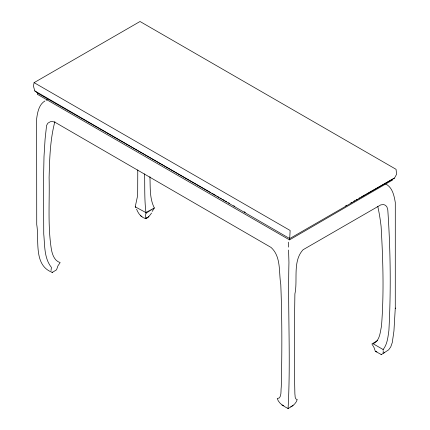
<?xml version="1.0" encoding="UTF-8"?>
<svg xmlns="http://www.w3.org/2000/svg" width="430" height="430" viewBox="0 0 430 430"><rect width="100%" height="100%" fill="white"/><g stroke="black" fill="none" stroke-linecap="round" stroke-linejoin="round"><path stroke-width="0.64" d="M395.277 308.675L395.294 202.498C394.143 195.763 392.477 187.19 385.57 183.981M383.135 350.439L383.151 349.542C387.403 344.145 387.951 337.012 388.903 330.45C391.031 290.309 390.521 249.975 387.79 209.867L386.973 207.045L385.597 205.373L383.721 204.572L380.808 204.863L303.102 249.728C292.4 261.123 297.931 280.107 294.894 293.894C294.389 327.278 294.066 360.7 294.894 394.084C295.276 395.734 294.7 397.89 296.146 399.126L297.243 399.486C296.071 403.845 291.959 406.613 288.084 408.5C283.752 406.312 278.678 403.458 277.248 398.476L279.473 397.906C281.629 394.772 280.704 390.499 281.263 386.909C282.075 352.761 282.134 318.571 280.779 284.434C278.688 272.136 281.317 256.699 271.013 247.406L54.717 122.098L52.782 121.647L50.358 121.711L47.827 123.211L46.585 125.431L45.08 139.196L44 156.671L43.516 180.917L43.752 234.119C44.86 245.304 43.984 258.113 51.412 267.396L51.02 270.567M210.953 192.683L37.991 93.342L37.292 94.261L289.524 239.886L289.578 237.838M395.283 308.041L393.939 330.998L392.305 342.436L390.752 346.897L388.666 349.827L381.372 354.583L375.331 351.294L374.041 347.526L371.902 343.952L377.631 340.555M34.792 90.897L289.712 238.591L290.132 230.475L34.099 82.657L33.422 86.032L34.792 90.897L37.991 93.342M151.532 213.033C149.065 216.913 143.19 222.955 146.033 213.183C144.351 200.176 144.894 186.959 144.63 173.865M383.028 352.584L383.286 351.208M135.552 207.502L135.23 206.83L137.331 197.004L137.691 191.318L137.777 169.947M54.873 121.674C50.057 139.906 49.617 158.944 49.101 177.692C49.713 201.6 47.585 225.798 51.412 249.513C52.39 254.753 54.486 260.892 60.157 262.601L57.942 265.853L56.561 269.793L52.358 272.4C33.18 265.358 39.399 240.139 36.733 224.611L36.652 118.766C37.501 112.418 38.92 104.474 44.951 100.964M289.712 238.591L394.487 178.101L396.578 174.306L396.057 169.318L140.029 21.5L34.099 82.657M152.188 211.442L154.332 207.97C149.441 198.364 150.393 187.168 149.925 176.708M52.562 272.233L51.955 272.136M146.033 213.183L154.332 207.97L145.851 212.538L135.23 206.83M289.524 239.886L392.622 179.998L392.192 179.326L394.487 178.101M136.552 209.163C138.272 213.382 140.793 217.177 145.469 218.596L147.56 217.386M46.338 100.228L47.499 99.561M345.548 205.922L346.714 205.26M350.794 202.933L351.96 202.267M353.713 201.267L354.879 200.606M356.04 199.939L357.206 199.273M358.959 198.278L360.125 197.612M361.291 196.945L365.371 194.618M366.537 193.957L391.606 179.659M145.469 218.596L148.861 216.682M293.067 405.538L290.659 406.726M383.506 353.116L384.651 352.579M281.94 405.006L283.832 405.635M375.331 351.294L376.916 351.896M140.4 215.656L141.964 216.473M212.119 193.355L216.199 195.693M217.36 196.365L219.106 197.365M220.273 198.036L221.439 198.703M222.6 199.375L224.347 200.375M225.513 201.047L226.68 201.713M228.427 202.718L229.593 203.385M233.667 205.728L234.834 206.4M244.149 211.748L245.315 212.42M383.151 349.542L373.138 343.763C379.889 340.823 380.125 332.401 381.485 326.166C384.092 293.029 383.001 259.666 381.114 226.508C380.313 219.746 379.271 213.017 377.76 206.373M381.061 354.368L381.372 354.583M288.046 408.199L288.084 408.5C290.755 359.948 287.756 311.046 288.944 262.418L288.568 250.045M288.465 247.126L288.293 242.154"/></g></svg>
